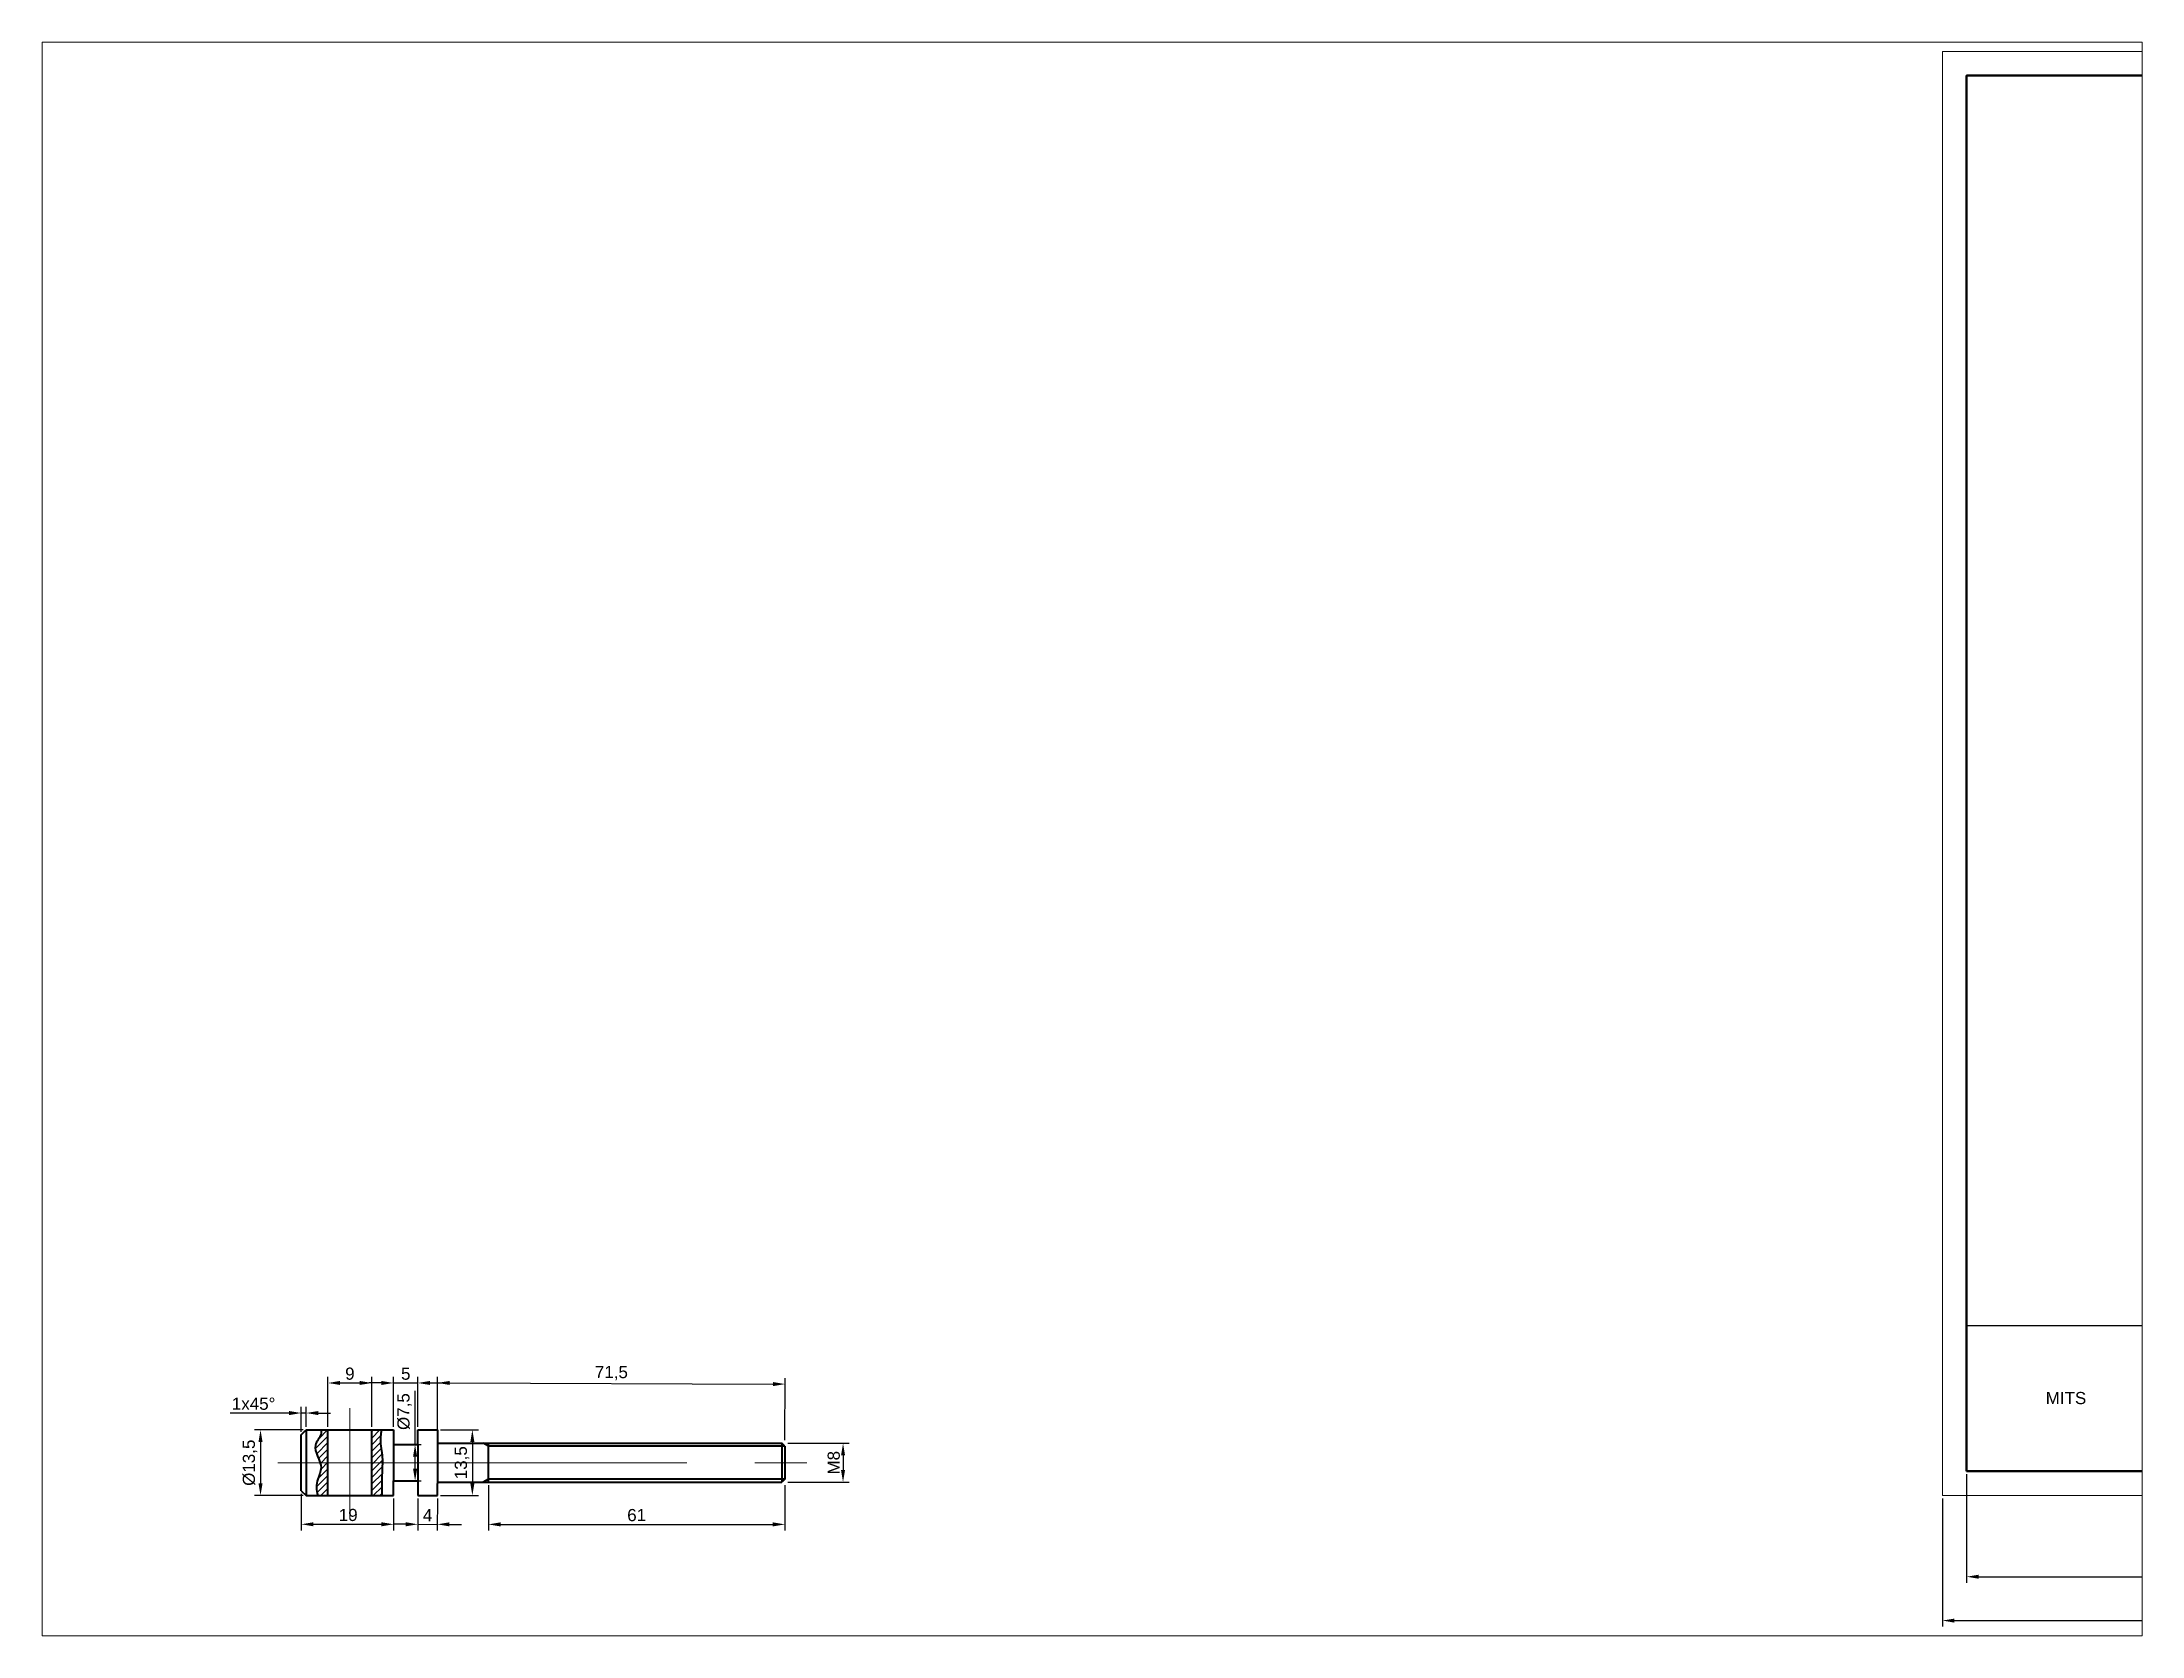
# Paper-space layout 'Layout1' of a CAD drawing. Header units: millimetres. Extents: x 26 to 231, y 20 to 176.
# The model-space entities are those that its viewports show. They can reach past a viewport. Long polylines and large blocks are cut down to what shows.
import ezdxf

# ---------------------------------------------------------------- set-up
doc = ezdxf.new("R2010")
doc.units = ezdxf.units.MM
doc.linetypes.add('CENTRO2', pattern=[28.575, 19.05, -3.175, 3.175, -3.175])
for name, color, linetype, lineweight in [('01-Linea grossa', 1, 'Continuous', 40), ('02-Linea sottile', 8, 'Continuous', 15), ('04-Linea assi', 140, 'CENTRO2', 15), ('06-Quote', 3, 'Continuous', 15), ('07-Squadratura', 5, 'Continuous', 50), ('08-Foglio', 3, 'Continuous', 15)]:
    doc.layers.add(name, color=color, linetype=linetype, lineweight=lineweight)
doc.layers.add('09-Cartiglio', color=30, linetype='Continuous')
doc.styles.get("Standard").update_dxf_attribs({"font": 'arial.ttf'})
doc.dimstyles.new('ISO-25', dxfattribs={"dimtxt": 2.5, "dimasz": 2.5, "dimexe": 1.25, "dimexo": 0.625, "dimtad": 1, "dimtxsty": 'Standard', "dimcen": 2.5, "dimadec": 0, "dimazin": 0, "dimtfac": 1, "dimtmove": 0, "dimatfit": 3, "dimfxl": 1, "dimarcsym": 0})

# ---------------------------------------------------------------- blocks, each defined once
blk = doc.blocks.new('*D3')
at = {"layer": '06-Quote', "color": 0, "lineweight": -2, "transparency": 16777216}
for p, q in [((337.61, -0.62), (337.61, -26.96)), ((547.61, -0.62), (547.61, -26.96)), ((340.11, -25.71), (545.11, -25.71))]:
    blk.add_line(p, q, dxfattribs=at)
at = {"layer": '06-Quote', "color": 0, "transparency": 16777216}
for points in [[(340.11, -25.3), (340.11, -26.13), (337.61, -25.71)], [(545.11, -25.3), (545.11, -26.13), (547.61, -25.71)]]:
    blk.add_solid(points, dxfattribs=at)
at = {"layer": 'Defpoints', "color": 0, "transparency": 16777216}
for p in [(337.61, 0), (547.61, 0), (547.61, -25.71)]:
    blk.add_point(p, dxfattribs=at)
at = {"layer": '06-Quote', "color": 0, "transparency": 16777216, "insert": (442.61, -23.81), "char_height": 2.5, "attachment_point": 5}
blk.add_mtext('210', dxfattribs=at)
blk = doc.blocks.new('*D4')
at = {"layer": '06-Quote', "color": 0, "lineweight": -2, "transparency": 16777216}
for p, q in [((342.61, 4.38), (342.61, -17.94)), ((542.61, 4.38), (542.61, -17.94)), ((345.11, -16.69), (540.11, -16.69))]:
    blk.add_line(p, q, dxfattribs=at)
at = {"layer": '06-Quote', "color": 0, "transparency": 16777216}
for points in [[(345.11, -16.28), (345.11, -17.11), (342.61, -16.69)], [(540.11, -16.28), (540.11, -17.11), (542.61, -16.69)]]:
    blk.add_solid(points, dxfattribs=at)
at = {"layer": 'Defpoints', "color": 0, "transparency": 16777216}
for p in [(342.61, 5), (542.61, 5), (542.61, -16.69)]:
    blk.add_point(p, dxfattribs=at)
at = {"layer": '06-Quote', "color": 0, "transparency": 16777216, "insert": (442.61, -14.79), "char_height": 2.5, "attachment_point": 5}
blk.add_mtext('200', dxfattribs=at)
blk = doc.blocks.new('*D5')
at = {"layer": '06-Quote', "color": 0, "lineweight": -2, "transparency": 16777216}
for p, q in [((0.38, 13.5), (-9.63, 13.5)), ((-8.38, 11), (-8.38, 2.5)), ((0.38, 0), (-9.63, 0))]:
    blk.add_line(p, q, dxfattribs=at)
at = {"layer": '06-Quote', "color": 0, "transparency": 16777216}
for points in [[(-8.8, 11), (-7.96, 11), (-8.38, 13.5)], [(-8.8, 2.5), (-7.96, 2.5), (-8.38, 0)]]:
    blk.add_solid(points, dxfattribs=at)
at = {"layer": 'Defpoints', "color": 0, "transparency": 16777216}
for p in [(1, 13.5), (1, 0), (-8.38, 0)]:
    blk.add_point(p, dxfattribs=at)
at = {"layer": '06-Quote', "color": 0, "transparency": 16777216, "insert": (-10.55, 6.75), "char_height": 2.5, "attachment_point": 5, "rotation": 90}
blk.add_mtext('%%C13,5', dxfattribs=at)
blk = doc.blocks.new('*D6')
at = {"layer": '06-Quote', "color": 0, "lineweight": -2, "transparency": 16777216}
for p, q in [((0, 0.38), (0, -7.16)), ((19, -0.62), (19, -7.16)), ((2.5, -5.91), (16.5, -5.91))]:
    blk.add_line(p, q, dxfattribs=at)
at = {"layer": '06-Quote', "color": 0, "transparency": 16777216}
for points in [[(2.5, -5.49), (2.5, -6.32), (0, -5.91)], [(16.5, -5.49), (16.5, -6.32), (19, -5.91)]]:
    blk.add_solid(points, dxfattribs=at)
at = {"layer": 'Defpoints', "color": 0, "transparency": 16777216}
for p in [(0, 1), (19, 0), (19, -5.91)]:
    blk.add_point(p, dxfattribs=at)
at = {"layer": '06-Quote', "color": 0, "transparency": 16777216, "insert": (9.66, -4.01), "char_height": 2.5, "attachment_point": 5}
blk.add_mtext('19', dxfattribs=at)
blk = doc.blocks.new('*D7')
at = {"layer": '06-Quote', "color": 0, "lineweight": -2, "transparency": 16777216}
for p, q in [((28.63, 13.5), (36.45, 13.5)), ((35.2, 11), (35.2, 2.5)), ((28.63, 0), (36.45, 0))]:
    blk.add_line(p, q, dxfattribs=at)
at = {"layer": '06-Quote', "color": 0, "transparency": 16777216}
for points in [[(34.78, 11), (35.62, 11), (35.2, 13.5)], [(34.78, 2.5), (35.62, 2.5), (35.2, 0)]]:
    blk.add_solid(points, dxfattribs=at)
at = {"layer": 'Defpoints', "color": 0, "transparency": 16777216}
for p in [(28, 13.5), (28, 0), (35.2, 0)]:
    blk.add_point(p, dxfattribs=at)
at = {"layer": '06-Quote', "color": 0, "transparency": 16777216, "insert": (33.07, 6.75), "char_height": 2.5, "attachment_point": 5, "rotation": 90}
blk.add_mtext('13,5', dxfattribs=at)
blk = doc.blocks.new('*D8')
at = {"layer": '06-Quote', "color": 0, "lineweight": -2, "transparency": 16777216}
for p, q in [((16.5, 23.15), (14, 23.15)), ((19, 14.12), (19, 24.4)), ((19, 23.15), (24, 23.15)), ((24, 14.12), (24, 24.4)), ((26.5, 23.15), (29, 23.15))]:
    blk.add_line(p, q, dxfattribs=at)
at = {"layer": '06-Quote', "color": 0, "transparency": 16777216}
for points in [[(16.5, 23.57), (16.5, 22.74), (19, 23.15)], [(26.5, 23.57), (26.5, 22.74), (24, 23.15)]]:
    blk.add_solid(points, dxfattribs=at)
at = {"layer": 'Defpoints', "color": 0, "transparency": 16777216}
for p in [(24, 23.15), (19, 13.5), (24, 13.5)]:
    blk.add_point(p, dxfattribs=at)
at = {"layer": '06-Quote', "color": 0, "transparency": 16777216, "insert": (21.5, 25.05), "char_height": 2.5, "attachment_point": 5}
blk.add_mtext('5', dxfattribs=at)
blk = doc.blocks.new('*D9')
at = {"layer": '06-Quote', "color": 0, "lineweight": -2, "transparency": 16777216}
for p, q in [((0, 13.12), (0, 18.22)), ((1, 14.12), (1, 18.22)), ((-2.5, 16.97), (-14.61, 16.97)), ((1, 16.97), (0, 16.97)), ((3.5, 16.97), (6, 16.97))]:
    blk.add_line(p, q, dxfattribs=at)
at = {"layer": '06-Quote', "color": 0, "transparency": 16777216}
for points in [[(-2.5, 17.38), (-2.5, 16.55), (0, 16.97)], [(3.5, 17.38), (3.5, 16.55), (1, 16.97)]]:
    blk.add_solid(points, dxfattribs=at)
at = {"layer": 'Defpoints', "color": 0, "transparency": 16777216}
for p in [(1, 16.97), (1, 13.5), (0, 12.5)]:
    blk.add_point(p, dxfattribs=at)
at = {"layer": '06-Quote', "color": 0, "transparency": 16777216, "insert": (-9.8, 18.87), "char_height": 2.5, "width": 0.9209, "attachment_point": 5}
blk.add_mtext('1x45°', dxfattribs=at)
blk = doc.blocks.new('*D10')
at = {"layer": '06-Quote', "color": 0, "lineweight": -2, "transparency": 16777216}
for p, q in [((24, -0.62), (23.99, -7.16)), ((28, -0.63), (27.99, -7.17)), ((21.49, -5.91), (18.99, -5.91)), ((23.99, -5.91), (27.99, -5.92)), ((30.49, -5.92), (32.99, -5.92))]:
    blk.add_line(p, q, dxfattribs=at)
at = {"layer": '06-Quote', "color": 0, "transparency": 16777216}
for points in [[(21.49, -5.49), (21.49, -6.33), (23.99, -5.91)], [(30.49, -5.5), (30.49, -6.34), (27.99, -5.92)]]:
    blk.add_solid(points, dxfattribs=at)
at = {"layer": 'Defpoints', "color": 0, "transparency": 16777216}
for p in [(24, 0), (28, 0), (27.99, -5.92)]:
    blk.add_point(p, dxfattribs=at)
at = {"layer": '06-Quote', "color": 0, "transparency": 16777216, "insert": (25.99, -4.04), "char_height": 2.5, "attachment_point": 5, "rotation": 359.9337}
blk.add_mtext('4', dxfattribs=at)
blk = doc.blocks.new('*D11')
at = {"layer": '06-Quote', "color": 0, "lineweight": -2, "transparency": 16777216}
for p, q in [((5.5, 14.12), (5.5, 24.4)), ((8, 23.15), (12, 23.15)), ((14.5, 14.12), (14.5, 24.4))]:
    blk.add_line(p, q, dxfattribs=at)
at = {"layer": '06-Quote', "color": 0, "transparency": 16777216}
for points in [[(8, 23.57), (8, 22.74), (5.5, 23.15)], [(12, 23.57), (12, 22.74), (14.5, 23.15)]]:
    blk.add_solid(points, dxfattribs=at)
at = {"layer": 'Defpoints', "color": 0, "transparency": 16777216}
for p in [(14.5, 23.15), (5.5, 13.5), (14.5, 13.5)]:
    blk.add_point(p, dxfattribs=at)
at = {"layer": '06-Quote', "color": 0, "transparency": 16777216, "insert": (10, 25.05), "char_height": 2.5, "attachment_point": 5}
blk.add_mtext('9', dxfattribs=at)
blk = doc.blocks.new('*D12')
at = {"layer": '06-Quote', "color": 0, "lineweight": -2, "transparency": 16777216}
for p, q in [((100.13, 10.75), (112.71, 10.75)), ((111.46, 8.25), (111.46, 5.25)), ((100.13, 2.75), (112.71, 2.75))]:
    blk.add_line(p, q, dxfattribs=at)
at = {"layer": '06-Quote', "color": 0, "transparency": 16777216}
for points in [[(111.04, 8.25), (111.87, 8.25), (111.46, 10.75)], [(111.04, 5.25), (111.87, 5.25), (111.46, 2.75)]]:
    blk.add_solid(points, dxfattribs=at)
at = {"layer": 'Defpoints', "color": 0, "transparency": 16777216}
for p in [(99.5, 10.75), (99.5, 2.75), (111.46, 2.75)]:
    blk.add_point(p, dxfattribs=at)
at = {"layer": '06-Quote', "color": 0, "transparency": 16777216, "insert": (109.55, 6.75), "char_height": 2.5, "attachment_point": 5, "rotation": 90}
blk.add_mtext('M8', dxfattribs=at)
blk = doc.blocks.new('*D13')
at = {"layer": '06-Quote', "color": 0, "lineweight": -2, "transparency": 16777216}
for p, q in [((38.5, 2.12), (38.5, -7.18)), ((99.5, 2.12), (99.5, -7.18)), ((41, -5.93), (97, -5.93))]:
    blk.add_line(p, q, dxfattribs=at)
at = {"layer": '06-Quote', "color": 0, "transparency": 16777216}
for points in [[(41, -5.51), (41, -6.35), (38.5, -5.93)], [(97, -5.51), (97, -6.35), (99.5, -5.93)]]:
    blk.add_solid(points, dxfattribs=at)
at = {"layer": 'Defpoints', "color": 0, "transparency": 16777216}
for p in [(38.5, 2.75), (99.5, 2.75), (99.5, -5.93)]:
    blk.add_point(p, dxfattribs=at)
at = {"layer": '06-Quote', "color": 0, "transparency": 16777216, "insert": (69, -4.03), "char_height": 2.5, "attachment_point": 5}
blk.add_mtext('61', dxfattribs=at)
blk = doc.blocks.new('*D14')
at = {"layer": '06-Quote', "color": 0, "lineweight": -2, "transparency": 16777216}
for p, q in [((28, 11.62), (28.05, 24.42)), ((30.54, 23.16), (97.04, 22.92)), ((99.5, 11.37), (99.55, 24.17))]:
    blk.add_line(p, q, dxfattribs=at)
at = {"layer": '06-Quote', "color": 0, "transparency": 16777216}
for points in [[(30.54, 23.57), (30.54, 22.74), (28.04, 23.17)], [(97.04, 23.34), (97.04, 22.51), (99.54, 22.92)]]:
    blk.add_solid(points, dxfattribs=at)
at = {"layer": 'Defpoints', "color": 0, "transparency": 16777216}
for p in [(99.54, 22.92), (28, 11), (99.5, 10.75)]:
    blk.add_point(p, dxfattribs=at)
at = {"layer": '06-Quote', "color": 0, "transparency": 16777216, "insert": (63.8, 25.17), "char_height": 2.5, "attachment_point": 5, "rotation": 359.7997}
blk.add_mtext('71,5', dxfattribs=at)
blk = doc.blocks.new('*D15')
at = {"layer": '06-Quote', "color": 0, "lineweight": -2, "transparency": 16777216}
for p, q in [((23.42, 10.5), (23.42, 21.54)), ((22.13, 10.5), (24.67, 10.5)), ((23.42, 5.5), (23.42, 8)), ((22.13, 3), (24.67, 3))]:
    blk.add_line(p, q, dxfattribs=at)
at = {"layer": '06-Quote', "color": 0, "transparency": 16777216}
for points in [[(23, 8), (23.84, 8), (23.42, 10.5)], [(23, 5.5), (23.84, 5.5), (23.42, 3)]]:
    blk.add_solid(points, dxfattribs=at)
at = {"layer": 'Defpoints', "color": 0, "transparency": 16777216}
for p in [(21.5, 10.5), (23.42, 10.5), (21.5, 3)]:
    blk.add_point(p, dxfattribs=at)
at = {"layer": '06-Quote', "color": 0, "transparency": 16777216, "insert": (21.25, 17.27), "char_height": 2.5, "attachment_point": 5, "rotation": 90}
blk.add_mtext('%%C7,5', dxfattribs=at)

msp = doc.modelspace()

# ---------------------------------------------------------------- hatches: boundary and pattern name
at = {"layer": '02-Linea sottile'}
h = msp.add_hatch(dxfattribs=at)
h.set_pattern_fill('ANSI31', color=256, scale=0.3)
edge = h.paths.add_edge_path()
edge.add_line((5.5, 13.5), (4.111, 13.5))
edge.add_spline(control_points=[(4.111, 13.5), (4.117, 13.236), (4.111, 12.022), (1.713, 9.875), (4.87, 6.395), (3.077, 3.099), (3.006, 1.101), (3.393, 0)], knot_values=[4.8370701, 4.8370701, 4.8370701, 4.8370701, 5.5806117, 8.1712329, 13.0127124, 15.4350158, 18.7865662, 18.7865662, 18.7865662, 18.7865662], degree=3, periodic=0)
edge.add_line((3.393, 0), (5.5, 0))
edge.add_line((5.5, 0), (5.5, 13.5))
edge = h.paths.add_edge_path()
edge.add_spline(control_points=[(16.627, 0), (16.673, 0.393), (16.597, 2.067), (16.687, 4.676), (16.872, 8.48), (16.168, 11.07), (16.495, 13.089), (16.512, 13.5)], knot_values=[34.0919895, 34.0919895, 34.0919895, 34.0919895, 35.2591825, 38.6724899, 42.3439572, 46.2346812, 47.3859344, 47.3859344, 47.3859344, 47.3859344], degree=3, periodic=0)
edge.add_line((16.512, 13.5), (14.5, 13.5))
edge.add_line((14.5, 13.5), (14.5, 0))
edge.add_line((14.5, 0), (16.627, 0))

# ---------------------------------------------------------------- linework, layer by layer
at = {"layer": '01-Linea grossa'}
for p, q in [((0, 12.5), (1, 13.5)), ((1, 13.5), (19, 13.5)), ((1, 13.5), (1, 0)), ((5.5, 0), (5.5, 13.5)), ((10, 13.5), (14.5, 13.5)), ((14.5, 0), (14.5, 13.5)), ((19, 13.5), (19, 10.5)), ((24, 10.5), (24, 13.5)), ((24, 13.5), (28, 13.5)), ((28, 13.5), (28, 11)), ((0, 1), (0, 12.5)), ((19, 10.5), (24, 10.5)), ((19, 10.5), (19, 3)), ((24, 10.5), (24, 3)), ((28, 11), (28, 2.5)), ((28, 10.75), (98.887, 10.75)), ((38.5, 10.137), (37.437, 10.75)), ((38.5, 2.75), (38.5, 10.75)), ((99.5, 10.137), (38.5, 10.137)), ((99.5, 10.137), (98.887, 10.75)), ((98.887, 10.75), (98.887, 2.75)), ((99.5, 10.137), (99.5, 3.363)), ((0, 1), (1, 0)), ((1, 0), (19, 0)), ((19, 0), (19, 3)), ((19, 3), (24, 3)), ((24, 3), (24, 0)), ((24, 0), (28, 0)), ((28, 2.75), (98.887, 2.75)), ((28, 0), (28, 2.5)), ((38.5, 3.363), (37.437, 2.75)), ((99.5, 3.363), (38.5, 3.363)), ((99.5, 3.363), (98.887, 2.75))]:
    msp.add_line(p, q, dxfattribs=at)
for points, knots in [([(4.111, 13.5), (4.117, 13.236), (4.111, 12.022), (1.713, 9.875), (4.87, 6.395), (3.077, 3.099), (3.006, 1.101), (3.393, 0)], [4.8370701, 4.8370701, 4.8370701, 4.8370701, 5.5806117, 8.1712329, 13.0127124, 15.4350158, 18.7865662, 18.7865662, 18.7865662, 18.7865662]), ([(16.627, 0), (16.673, 0.393), (16.597, 2.067), (16.687, 4.676), (16.872, 8.48), (16.168, 11.07), (16.495, 13.089), (16.512, 13.5)], [34.0919895, 34.0919895, 34.0919895, 34.0919895, 35.2591825, 38.6724899, 42.3439572, 46.2346812, 47.3859344, 47.3859344, 47.3859344, 47.3859344])]:
    msp.add_open_spline(points, degree=3, knots=knots, dxfattribs=at)
at = {"layer": '04-Linea assi', "ltscale": 0.3}
msp.add_line((10, 17.994), (10, -4.811), dxfattribs=at)
at = {"layer": '04-Linea assi'}
msp.add_line((-4.794, 6.75), (104.024, 6.75), dxfattribs=at)
at = {"layer": '07-Squadratura'}
msp.add_lwpolyline([(342.613, 5), (542.613, 5), (542.613, 292), (342.613, 292)], close=True, dxfattribs=at)
at = {"layer": '08-Foglio'}
msp.add_lwpolyline([(337.613, 0), (547.613, 0), (547.613, 297), (337.613, 297)], close=True, dxfattribs=at)
at = {"layer": '09-Cartiglio'}
msp.add_line((342.613, 35), (542.613, 35), dxfattribs=at)

# ---------------------------------------------------------------- texts
at = {"layer": '09-Cartiglio', "insert": (358.875, 21.302), "char_height": 2.5, "attachment_point": 1}
msp.add_mtext_dynamic_manual_height_columns('MITS', width=40, gutter_width=12.5, heights=[0], dxfattribs=at)

# ---------------------------------------------------------------- dimensions: what is measured, and where the dimension line sits
at = {"layer": '06-Quote'}
for base, p1, p2, picture, middle in [((14.5, 23.152), (5.5, 13.5), (14.5, 13.5), '*D11', (10, 25.053)), ((542.613, -16.695), (342.613, 5), (542.613, 5), '*D4', (442.613, -14.794)), ((99.5, -5.93), (38.5, 2.75), (99.5, 2.75), '*D13', (69, -4.029)), ((547.613, -25.713), (337.613, 0), (547.613, 0), '*D3', (442.613, -23.811))]:
    dim = msp.add_linear_dim(base=base, p1=p1, p2=p2, dimstyle='ISO-25', dxfattribs=at)
    dim.commit()
    dim.dimension.update_dxf_attribs({"geometry": picture, "text_midpoint": middle})
for base, p1, p2, picture, middle in [((24, 23.152), (19, 13.5), (24, 13.5), '*D8', (21.5, 23.152)), ((19, -5.908), (0, 1), (19, 0), '*D6', (9.665, -5.908))]:
    dim = msp.add_linear_dim(base=base, p1=p1, p2=p2, dimstyle='ISO-25', dxfattribs=at)
    dim.commit()
    dim.dimension.update_dxf_attribs({"geometry": picture, "text_midpoint": middle, "dimtype": 160})
for p1, p2, distance, picture, middle in [((28, 11), (99.5, 10.75), 12.166, '*D14', (63.8, 25.169)), ((24, 0), (27.997, -0.005), -5.914, '*D10', (25.994, -4.041))]:
    dim = msp.add_aligned_dim(p1=p1, p2=p2, distance=distance, dimstyle='ISO-25', dxfattribs=at)
    dim.commit()
    dim.dimension.update_dxf_attribs({"geometry": picture, "text_midpoint": middle})
dim = msp.add_linear_dim(base=(1, 16.965), p1=(0, 12.5), p2=(1, 13.5), text='<>x45°', dimstyle='ISO-25', dxfattribs=at)
dim.commit()
dim.dimension.update_dxf_attribs({"geometry": '*D9', "text_midpoint": (-9.804, 16.965), "dimtype": 160})
dim = msp.add_linear_dim(base=(23.419, 10.5), p1=(21.5, 3), p2=(21.5, 10.5), angle=90, text='%%C<>', dimstyle='ISO-25', dxfattribs=at)
dim.commit()
dim.dimension.update_dxf_attribs({"geometry": '*D15', "text_midpoint": (23.419, 17.27), "dimtype": 160})
for base, p1, p2, text, picture, middle in [((-8.38, 0), (1, 13.5), (1, 0), '%%C<>', '*D5', (-10.548, 6.75)), ((111.456, 2.75), (99.5, 10.75), (99.5, 2.75), 'M<>', '*D12', (109.554, 6.75))]:
    dim = msp.add_linear_dim(base=base, p1=p1, p2=p2, angle=90, text=text, dimstyle='ISO-25', dxfattribs=at)
    dim.commit()
    dim.dimension.update_dxf_attribs({"geometry": picture, "text_midpoint": middle})
dim = msp.add_linear_dim(base=(35.201, 0), p1=(28, 13.5), p2=(28, 0), angle=90, dimstyle='ISO-25', dxfattribs=at)
dim.commit()
dim.dimension.update_dxf_attribs({"geometry": '*D7', "text_midpoint": (35.201, 6.75), "dimtype": 160})

psp = doc.layouts.get("Layout1")

# ---------------------------------------------------------------- viewports
at = {"layer": '06-Quote'}
psp.add_viewport(center=(128.5, 97.5), size=(205.6, 156), view_center_point=(162.674, 135.019), view_height=327.7968, dxfattribs=at)

doc.saveas('drawing.dxf')
